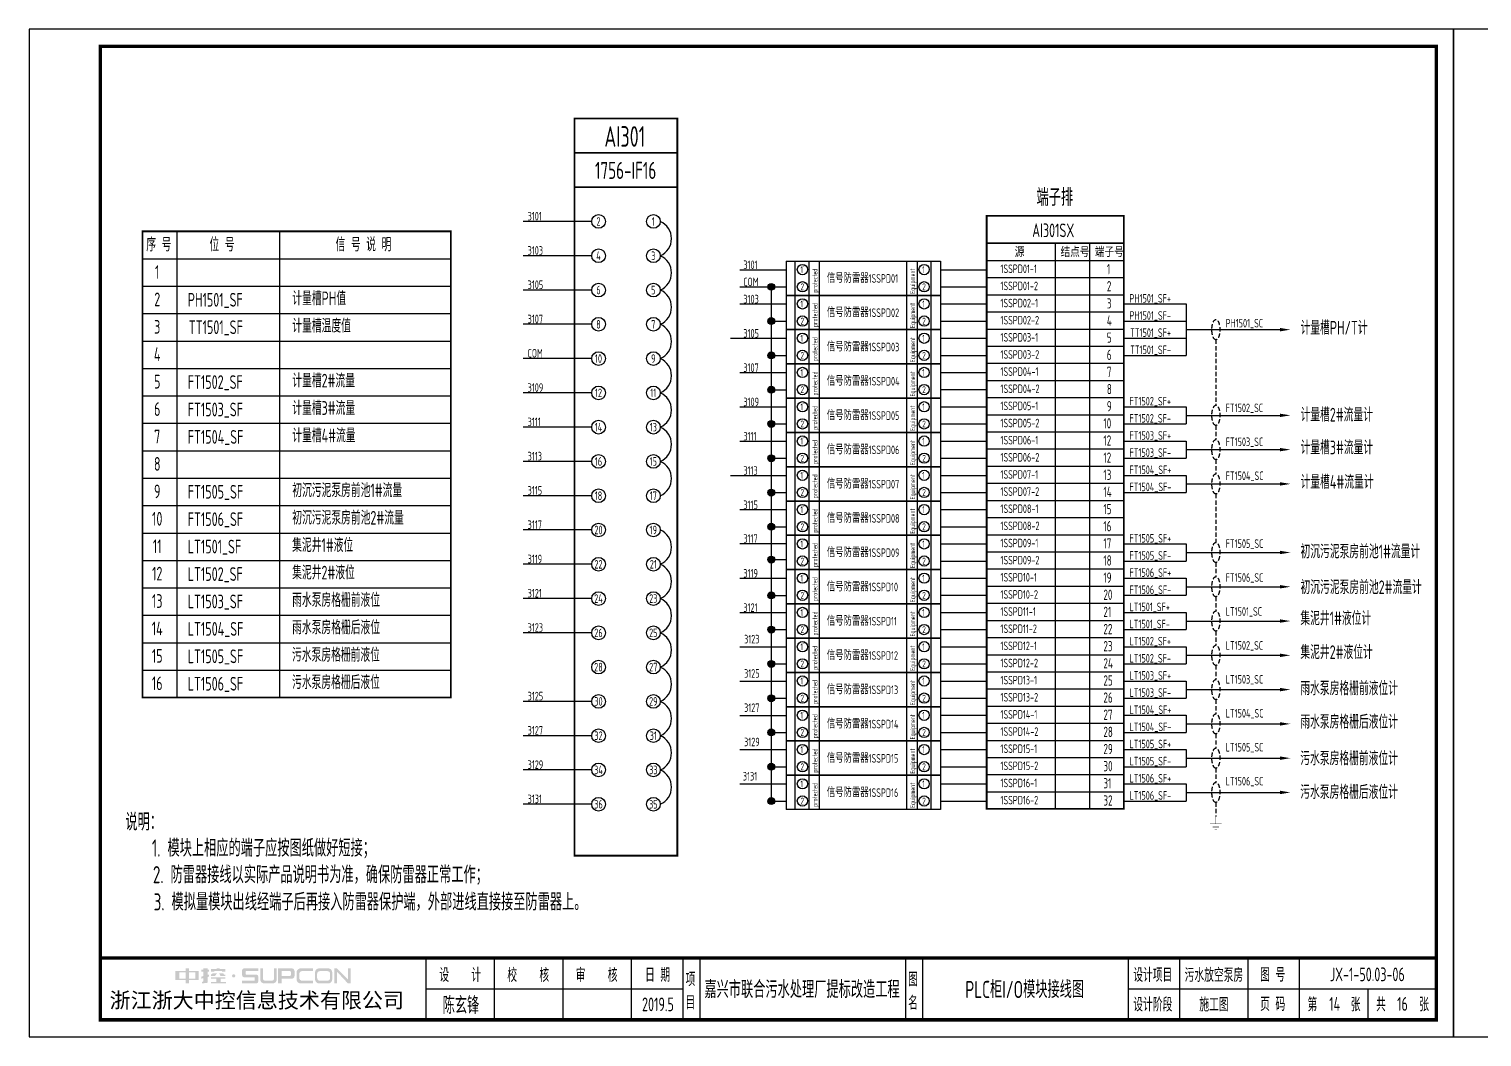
# Model space of a CAD drawing. Header units: millimetres. Extents: x 30557 to 235556, y -116603 to -73383.
# Drawn here: x 126431 to 130672, y -86445 to -83505 of the extents above; entities that cross this region are included whole.
import ezdxf
from ezdxf.enums import TextEntityAlignment as Align

# ---------------------------------------------------------------- set-up
doc = ezdxf.new("R2010")
doc.units = ezdxf.units.MM
doc.linetypes.add('DASHED2', pattern=[0.375, 0.25, -0.125])
doc.layers.add('1', color=3, linetype='Continuous')
doc.layers.add('符号层', color=3, linetype='Continuous')
doc.layers.add('_Drawing', color=7, linetype='Continuous', lineweight=25)
doc.styles.add('supcon', font='sceie.shx', dxfattribs={"width": 0.75, "height": 40, "bigfont": 'sceic.shx'})
doc.styles.add('Title', font='', dxfattribs={"height": 45})
doc.styles.get('Title').set_extended_font_data('SimHei')

# ---------------------------------------------------------------- blocks, each defined once
blk = doc.blocks.new('中控·SUPCON')
at = {"linetype": 'Continuous'}
h = blk.add_hatch(color=2, dxfattribs=at)
h.dxf.hatch_style = 1
h.paths.add_polyline_path([(34, 33), (20, 33), (20, 37), (15, 37), (15, 36), (15, 33), (0, 33), (0, 20), (13, 20), (15, 20), (15, 15), (20, 15), (20, 20), (22, 20), (34, 20)])
h.paths.add_polyline_path([(20, 30), (20, 31), (29, 31), (29, 22), (20, 22)], flags=16)
h.paths.add_polyline_path([(15, 30), (15, 22), (6, 22), (6, 31), (15, 31)], flags=16)
h.paths.add_polyline_path([(47, 32), (49, 32), (49, 35), (47, 35), (47, 37), (41, 37), (41, 35), (38, 35), (38, 32), (41, 32), (41, 25.8), (38, 25), (38, 22), (41, 22.8), (41, 18.3), (39, 17), (39, 15), (47, 16), (47, 24.5), (49, 25), (49, 28), (47, 27.5)])
h.paths.add_polyline_path([(61, 30), (55, 30), (52, 28), (52, 26), (58, 26)])
h.paths.add_polyline_path([(73, 28), (71, 28), (70, 30), (64, 30), (66, 26), (73, 26)])
h.paths.add_polyline_path([(73, 36), (64.6, 36), (64.6, 37), (60.4, 37), (60.4, 36), (52, 36), (52, 32), (56.8, 32), (56.8, 33.1), (68.2, 33.1), (68.2, 32), (73, 32)])
h.paths.add_polyline_path([(66, 22), (73, 22), (73, 24), (52, 24), (52, 22), (60, 22), (60, 17), (52, 17), (52, 15), (74, 15), (74, 17), (66, 17)])
h.paths.add_polyline_path([(82.7, 26.1, 1), (87.6, 26.1, 1)])
h.paths.add_polyline_path([(118, 28), (103.5, 28, -0.414214), (102.5, 29), (102.5, 32, -0.414214), (103.5, 33), (121, 33), (121, 37), (100.5, 37, 0.414214), (97.5, 34), (97.5, 27, 0.414214), (100.5, 24), (115, 24, -0.414214), (116, 23), (116, 20, -0.414214), (115, 19), (97.5, 19), (97.5, 15), (118, 15, 0.414214), (121, 18), (121, 25, 0.414214)])
h.paths.add_polyline_path([(128, 37), (124, 37), (124, 36), (124, 21, 0.414214), (130, 15), (142, 15, 0.414214), (148, 21), (148, 37), (144, 37), (144, 22, -0.414214), (141, 19), (131, 19, -0.414214), (128, 22)])
h.paths.add_polyline_path([(174, 26), (174, 33, 0.414214), (170, 37), (150, 37), (150, 36), (150, 15), (155, 15), (155, 22), (170, 22, 0.414214)])
h.paths.add_polyline_path([(167, 26), (155, 26), (155, 33), (167, 33, -0.414214), (169, 31), (169, 28, -0.414214)], flags=16)
h.paths.add_polyline_path([(201, 19), (185, 19, -0.414214), (181, 23), (181, 29, -0.414214), (185, 33), (201, 33), (201, 37), (183, 37, 0.414214), (177, 31), (177, 21, 0.414214), (183, 15), (201, 15)])
h.paths.add_polyline_path([(229, 21), (229, 31, 0.414214), (223, 37), (210, 37, 0.414214), (204, 31), (204, 21, 0.414214), (210, 15), (223, 15, 0.414214)])
h.paths.add_polyline_path([(207, 23), (207, 29, -0.414214), (211, 33), (222, 33, -0.414214), (226, 29), (226, 23, -0.414214), (222, 19), (211, 19, -0.414214)], flags=16)
h.paths.add_polyline_path([(236, 32.1), (252, 15), (256, 15), (256, 37), (252, 37), (252, 21), (236, 37), (232, 37), (232, 36), (232, 15), (236, 15)])
h = blk.add_hatch(color=2, dxfattribs=at)
h.dxf.hatch_style = 1
h.paths.add_polyline_path([(34, 33), (20, 33), (20, 37), (15, 37), (15, 36), (15, 33), (0, 33), (0, 20), (13, 20), (15, 20), (15, 15), (20, 15), (20, 20), (22, 20), (34, 20)])
h.paths.add_polyline_path([(20, 30), (20, 31), (29, 31), (29, 22), (20, 22)], flags=16)
h.paths.add_polyline_path([(15, 30), (15, 22), (6, 22), (6, 31), (15, 31)], flags=16)
h.paths.add_polyline_path([(47, 32), (49, 32), (49, 35), (47, 35), (47, 37), (41, 37), (41, 35), (38, 35), (38, 32), (41, 32), (41, 25.8), (38, 25), (38, 22), (41, 22.8), (41, 18.3), (39, 17), (39, 15), (47, 16), (47, 24.5), (49, 25), (49, 28), (47, 27.5)])
h.paths.add_polyline_path([(61, 30), (55, 30), (52, 28), (52, 26), (58, 26)])
h.paths.add_polyline_path([(73, 28), (71, 28), (70, 30), (64, 30), (66, 26), (73, 26)])
h.paths.add_polyline_path([(73, 36), (64.6, 36), (64.6, 37), (60.4, 37), (60.4, 36), (52, 36), (52, 32), (56.8, 32), (56.8, 33.1), (68.2, 33.1), (68.2, 32), (73, 32)])
h.paths.add_polyline_path([(66, 22), (73, 22), (73, 24), (52, 24), (52, 22), (60, 22), (60, 17), (52, 17), (52, 15), (74, 15), (74, 17), (66, 17)])
h.paths.add_polyline_path([(82.7, 26.1, 1), (87.6, 26.1, 1)])
h.paths.add_polyline_path([(118, 28), (103.5, 28, -0.414214), (102.5, 29), (102.5, 32, -0.414214), (103.5, 33), (121, 33), (121, 37), (100.5, 37, 0.414214), (97.5, 34), (97.5, 27, 0.414214), (100.5, 24), (115, 24, -0.414214), (116, 23), (116, 20, -0.414214), (115, 19), (97.5, 19), (97.5, 15), (118, 15, 0.414214), (121, 18), (121, 25, 0.414214)])
h.paths.add_polyline_path([(128, 37), (124, 37), (124, 36), (124, 21, 0.414214), (130, 15), (142, 15, 0.414214), (148, 21), (148, 37), (144, 37), (144, 22, -0.414214), (141, 19), (131, 19, -0.414214), (128, 22)])
h.paths.add_polyline_path([(174, 26), (174, 33, 0.414214), (170, 37), (150, 37), (150, 36), (150, 15), (155, 15), (155, 22), (170, 22, 0.414214)])
h.paths.add_polyline_path([(167, 26), (155, 26), (155, 33), (167, 33, -0.414214), (169, 31), (169, 28, -0.414214)], flags=16)
h.paths.add_polyline_path([(201, 19), (185, 19, -0.414214), (181, 23), (181, 29, -0.414214), (185, 33), (201, 33), (201, 37), (183, 37, 0.414214), (177, 31), (177, 21, 0.414214), (183, 15), (201, 15)])
h.paths.add_polyline_path([(229, 21), (229, 31, 0.414214), (223, 37), (210, 37, 0.414214), (204, 31), (204, 21, 0.414214), (210, 15), (223, 15, 0.414214)])
h.paths.add_polyline_path([(207, 23), (207, 29, -0.414214), (211, 33), (222, 33, -0.414214), (226, 29), (226, 23, -0.414214), (222, 19), (211, 19, -0.414214)], flags=16)
h.paths.add_polyline_path([(236, 32.1), (252, 15), (256, 15), (256, 37), (252, 37), (252, 21), (236, 37), (232, 37), (232, 36), (232, 15), (236, 15)])
h = blk.add_hatch(color=2, dxfattribs=at)
h.dxf.hatch_style = 1
h.paths.add_polyline_path([(34, 33), (20, 33), (20, 37), (15, 37), (15, 36), (15, 33), (0, 33), (0, 20), (13, 20), (15, 20), (15, 15), (20, 15), (20, 20), (22, 20), (34, 20)])
h.paths.add_polyline_path([(20, 30), (20, 31), (29, 31), (29, 22), (20, 22)], flags=16)
h.paths.add_polyline_path([(15, 30), (15, 22), (6, 22), (6, 31), (15, 31)], flags=16)
h.paths.add_polyline_path([(47, 32), (49, 32), (49, 35), (47, 35), (47, 37), (41, 37), (41, 35), (38, 35), (38, 32), (41, 32), (41, 25.8), (38, 25), (38, 22), (41, 22.8), (41, 18.3), (39, 17), (39, 15), (47, 16), (47, 24.5), (49, 25), (49, 28), (47, 27.5)])
h.paths.add_polyline_path([(61, 30), (55, 30), (52, 28), (52, 26), (58, 26)])
h.paths.add_polyline_path([(73, 28), (71, 28), (70, 30), (64, 30), (66, 26), (73, 26)])
h.paths.add_polyline_path([(73, 36), (64.6, 36), (64.6, 37), (60.4, 37), (60.4, 36), (52, 36), (52, 32), (56.8, 32), (56.8, 33.1), (68.2, 33.1), (68.2, 32), (73, 32)])
h.paths.add_polyline_path([(66, 22), (73, 22), (73, 24), (52, 24), (52, 22), (60, 22), (60, 17), (52, 17), (52, 15), (74, 15), (74, 17), (66, 17)])
h.paths.add_polyline_path([(82.7, 26.1, 1), (87.6, 26.1, 1)])
h.paths.add_polyline_path([(118, 28), (103.5, 28, -0.414214), (102.5, 29), (102.5, 32, -0.414214), (103.5, 33), (121, 33), (121, 37), (100.5, 37, 0.414214), (97.5, 34), (97.5, 27, 0.414214), (100.5, 24), (115, 24, -0.414214), (116, 23), (116, 20, -0.414214), (115, 19), (97.5, 19), (97.5, 15), (118, 15, 0.414214), (121, 18), (121, 25, 0.414214)])
h.paths.add_polyline_path([(128, 37), (124, 37), (124, 36), (124, 21, 0.414214), (130, 15), (142, 15, 0.414214), (148, 21), (148, 37), (144, 37), (144, 22, -0.414214), (141, 19), (131, 19, -0.414214), (128, 22)])
h.paths.add_polyline_path([(174, 26), (174, 33, 0.414214), (170, 37), (150, 37), (150, 36), (150, 15), (155, 15), (155, 22), (170, 22, 0.414214)])
h.paths.add_polyline_path([(167, 26), (155, 26), (155, 33), (167, 33, -0.414214), (169, 31), (169, 28, -0.414214)], flags=16)
h.paths.add_polyline_path([(201, 19), (185, 19, -0.414214), (181, 23), (181, 29, -0.414214), (185, 33), (201, 33), (201, 37), (183, 37, 0.414214), (177, 31), (177, 21, 0.414214), (183, 15), (201, 15)])
h.paths.add_polyline_path([(229, 21), (229, 31, 0.414214), (223, 37), (210, 37, 0.414214), (204, 31), (204, 21, 0.414214), (210, 15), (223, 15, 0.414214)])
h.paths.add_polyline_path([(207, 23), (207, 29, -0.414214), (211, 33), (222, 33, -0.414214), (226, 29), (226, 23, -0.414214), (222, 19), (211, 19, -0.414214)], flags=16)
h.paths.add_polyline_path([(236, 32.1), (252, 15), (256, 15), (256, 37), (252, 37), (252, 21), (236, 37), (232, 37), (232, 36), (232, 15), (236, 15)])
h = blk.add_hatch(color=2, dxfattribs=at)
h.dxf.hatch_style = 1
h.paths.add_polyline_path([(34, 33), (20, 33), (20, 37), (15, 37), (15, 36), (15, 33), (0, 33), (0, 20), (13, 20), (15, 20), (15, 15), (20, 15), (20, 20), (22, 20), (34, 20)])
h.paths.add_polyline_path([(20, 30), (20, 31), (29, 31), (29, 22), (20, 22)], flags=16)
h.paths.add_polyline_path([(15, 30), (15, 22), (6, 22), (6, 31), (15, 31)], flags=16)
h.paths.add_polyline_path([(47, 32), (49, 32), (49, 35), (47, 35), (47, 37), (41, 37), (41, 35), (38, 35), (38, 32), (41, 32), (41, 25.8), (38, 25), (38, 22), (41, 22.8), (41, 18.3), (39, 17), (39, 15), (47, 16), (47, 24.5), (49, 25), (49, 28), (47, 27.5)])
h.paths.add_polyline_path([(61, 30), (55, 30), (52, 28), (52, 26), (58, 26)])
h.paths.add_polyline_path([(73, 28), (71, 28), (70, 30), (64, 30), (66, 26), (73, 26)])
h.paths.add_polyline_path([(73, 36), (64.6, 36), (64.6, 37), (60.4, 37), (60.4, 36), (52, 36), (52, 32), (56.8, 32), (56.8, 33.1), (68.2, 33.1), (68.2, 32), (73, 32)])
h.paths.add_polyline_path([(66, 22), (73, 22), (73, 24), (52, 24), (52, 22), (60, 22), (60, 17), (52, 17), (52, 15), (74, 15), (74, 17), (66, 17)])
h.paths.add_polyline_path([(82.7, 26.1, 1), (87.6, 26.1, 1)])
h.paths.add_polyline_path([(118, 28), (103.5, 28, -0.414214), (102.5, 29), (102.5, 32, -0.414214), (103.5, 33), (121, 33), (121, 37), (100.5, 37, 0.414214), (97.5, 34), (97.5, 27, 0.414214), (100.5, 24), (115, 24, -0.414214), (116, 23), (116, 20, -0.414214), (115, 19), (97.5, 19), (97.5, 15), (118, 15, 0.414214), (121, 18), (121, 25, 0.414214)])
h.paths.add_polyline_path([(128, 37), (124, 37), (124, 36), (124, 21, 0.414214), (130, 15), (142, 15, 0.414214), (148, 21), (148, 37), (144, 37), (144, 22, -0.414214), (141, 19), (131, 19, -0.414214), (128, 22)])
h.paths.add_polyline_path([(174, 26), (174, 33, 0.414214), (170, 37), (150, 37), (150, 36), (150, 15), (155, 15), (155, 22), (170, 22, 0.414214)])
h.paths.add_polyline_path([(167, 26), (155, 26), (155, 33), (167, 33, -0.414214), (169, 31), (169, 28, -0.414214)], flags=16)
h.paths.add_polyline_path([(201, 19), (185, 19, -0.414214), (181, 23), (181, 29, -0.414214), (185, 33), (201, 33), (201, 37), (183, 37, 0.414214), (177, 31), (177, 21, 0.414214), (183, 15), (201, 15)])
h.paths.add_polyline_path([(229, 21), (229, 31, 0.414214), (223, 37), (210, 37, 0.414214), (204, 31), (204, 21, 0.414214), (210, 15), (223, 15, 0.414214)])
h.paths.add_polyline_path([(207, 23), (207, 29, -0.414214), (211, 33), (222, 33, -0.414214), (226, 29), (226, 23, -0.414214), (222, 19), (211, 19, -0.414214)], flags=16)
h.paths.add_polyline_path([(236, 32.1), (252, 15), (256, 15), (256, 37), (252, 37), (252, 21), (236, 37), (232, 37), (232, 36), (232, 15), (236, 15)])
h = blk.add_hatch(color=2, dxfattribs=at)
h.dxf.hatch_style = 1
h.paths.add_polyline_path([(34, 33), (20, 33), (20, 37), (15, 37), (15, 36), (15, 33), (0, 33), (0, 20), (13, 20), (15, 20), (15, 15), (20, 15), (20, 20), (22, 20), (34, 20)])
h.paths.add_polyline_path([(20, 30), (20, 31), (29, 31), (29, 22), (20, 22)], flags=16)
h.paths.add_polyline_path([(15, 30), (15, 22), (6, 22), (6, 31), (15, 31)], flags=16)
h.paths.add_polyline_path([(47, 32), (49, 32), (49, 35), (47, 35), (47, 37), (41, 37), (41, 35), (38, 35), (38, 32), (41, 32), (41, 25.8), (38, 25), (38, 22), (41, 22.8), (41, 18.3), (39, 17), (39, 15), (47, 16), (47, 24.5), (49, 25), (49, 28), (47, 27.5)])
h.paths.add_polyline_path([(61, 30), (55, 30), (52, 28), (52, 26), (58, 26)])
h.paths.add_polyline_path([(73, 28), (71, 28), (70, 30), (64, 30), (66, 26), (73, 26)])
h.paths.add_polyline_path([(73, 36), (64.6, 36), (64.6, 37), (60.4, 37), (60.4, 36), (52, 36), (52, 32), (56.8, 32), (56.8, 33.1), (68.2, 33.1), (68.2, 32), (73, 32)])
h.paths.add_polyline_path([(66, 22), (73, 22), (73, 24), (52, 24), (52, 22), (60, 22), (60, 17), (52, 17), (52, 15), (74, 15), (74, 17), (66, 17)])
h.paths.add_polyline_path([(82.7, 26.1, 1), (87.6, 26.1, 1)])
h.paths.add_polyline_path([(118, 28), (103.5, 28, -0.414214), (102.5, 29), (102.5, 32, -0.414214), (103.5, 33), (121, 33), (121, 37), (100.5, 37, 0.414214), (97.5, 34), (97.5, 27, 0.414214), (100.5, 24), (115, 24, -0.414214), (116, 23), (116, 20, -0.414214), (115, 19), (97.5, 19), (97.5, 15), (118, 15, 0.414214), (121, 18), (121, 25, 0.414214)])
h.paths.add_polyline_path([(128, 37), (124, 37), (124, 36), (124, 21, 0.414214), (130, 15), (142, 15, 0.414214), (148, 21), (148, 37), (144, 37), (144, 22, -0.414214), (141, 19), (131, 19, -0.414214), (128, 22)])
h.paths.add_polyline_path([(174, 26), (174, 33, 0.414214), (170, 37), (150, 37), (150, 36), (150, 15), (155, 15), (155, 22), (170, 22, 0.414214)])
h.paths.add_polyline_path([(167, 26), (155, 26), (155, 33), (167, 33, -0.414214), (169, 31), (169, 28, -0.414214)], flags=16)
h.paths.add_polyline_path([(201, 19), (185, 19, -0.414214), (181, 23), (181, 29, -0.414214), (185, 33), (201, 33), (201, 37), (183, 37, 0.414214), (177, 31), (177, 21, 0.414214), (183, 15), (201, 15)])
h.paths.add_polyline_path([(229, 21), (229, 31, 0.414214), (223, 37), (210, 37, 0.414214), (204, 31), (204, 21, 0.414214), (210, 15), (223, 15, 0.414214)])
h.paths.add_polyline_path([(207, 23), (207, 29, -0.414214), (211, 33), (222, 33, -0.414214), (226, 29), (226, 23, -0.414214), (222, 19), (211, 19, -0.414214)], flags=16)
h.paths.add_polyline_path([(236, 32.1), (252, 15), (256, 15), (256, 37), (252, 37), (252, 21), (236, 37), (232, 37), (232, 36), (232, 15), (236, 15)])
h = blk.add_hatch(color=2, dxfattribs=at)
h.dxf.hatch_style = 1
h.paths.add_polyline_path([(34, 33), (20, 33), (20, 37), (15, 37), (15, 36), (15, 33), (0, 33), (0, 20), (13, 20), (15, 20), (15, 15), (20, 15), (20, 20), (22, 20), (34, 20)])
h.paths.add_polyline_path([(20, 30), (20, 31), (29, 31), (29, 22), (20, 22)], flags=16)
h.paths.add_polyline_path([(15, 30), (15, 22), (6, 22), (6, 31), (15, 31)], flags=16)
h.paths.add_polyline_path([(47, 32), (49, 32), (49, 35), (47, 35), (47, 37), (41, 37), (41, 35), (38, 35), (38, 32), (41, 32), (41, 25.8), (38, 25), (38, 22), (41, 22.8), (41, 18.3), (39, 17), (39, 15), (47, 16), (47, 24.5), (49, 25), (49, 28), (47, 27.5)])
h.paths.add_polyline_path([(61, 30), (55, 30), (52, 28), (52, 26), (58, 26)])
h.paths.add_polyline_path([(73, 28), (71, 28), (70, 30), (64, 30), (66, 26), (73, 26)])
h.paths.add_polyline_path([(73, 36), (64.6, 36), (64.6, 37), (60.4, 37), (60.4, 36), (52, 36), (52, 32), (56.8, 32), (56.8, 33.1), (68.2, 33.1), (68.2, 32), (73, 32)])
h.paths.add_polyline_path([(66, 22), (73, 22), (73, 24), (52, 24), (52, 22), (60, 22), (60, 17), (52, 17), (52, 15), (74, 15), (74, 17), (66, 17)])
h.paths.add_polyline_path([(82.7, 26.1, 1), (87.6, 26.1, 1)])
h.paths.add_polyline_path([(118, 28), (103.5, 28, -0.414214), (102.5, 29), (102.5, 32, -0.414214), (103.5, 33), (121, 33), (121, 37), (100.5, 37, 0.414214), (97.5, 34), (97.5, 27, 0.414214), (100.5, 24), (115, 24, -0.414214), (116, 23), (116, 20, -0.414214), (115, 19), (97.5, 19), (97.5, 15), (118, 15, 0.414214), (121, 18), (121, 25, 0.414214)])
h.paths.add_polyline_path([(128, 37), (124, 37), (124, 36), (124, 21, 0.414214), (130, 15), (142, 15, 0.414214), (148, 21), (148, 37), (144, 37), (144, 22, -0.414214), (141, 19), (131, 19, -0.414214), (128, 22)])
h.paths.add_polyline_path([(174, 26), (174, 33, 0.414214), (170, 37), (150, 37), (150, 36), (150, 15), (155, 15), (155, 22), (170, 22, 0.414214)])
h.paths.add_polyline_path([(167, 26), (155, 26), (155, 33), (167, 33, -0.414214), (169, 31), (169, 28, -0.414214)], flags=16)
h.paths.add_polyline_path([(201, 19), (185, 19, -0.414214), (181, 23), (181, 29, -0.414214), (185, 33), (201, 33), (201, 37), (183, 37, 0.414214), (177, 31), (177, 21, 0.414214), (183, 15), (201, 15)])
h.paths.add_polyline_path([(229, 21), (229, 31, 0.414214), (223, 37), (210, 37, 0.414214), (204, 31), (204, 21, 0.414214), (210, 15), (223, 15, 0.414214)])
h.paths.add_polyline_path([(207, 23), (207, 29, -0.414214), (211, 33), (222, 33, -0.414214), (226, 29), (226, 23, -0.414214), (222, 19), (211, 19, -0.414214)], flags=16)
h.paths.add_polyline_path([(236, 32.1), (252, 15), (256, 15), (256, 37), (252, 37), (252, 21), (236, 37), (232, 37), (232, 36), (232, 15), (236, 15)])
blk = doc.blocks.new('supcon图框')
at = {"linetype": 'Continuous'}
for p, q in [((6145.7, 4361.7), (1987.7, 4361.7)), ((1987.7, 4361.7), (1987.7, 1421.7)), ((6145.7, 1421.7), (6145.7, 4361.7)), ((1987.7, 1421.7), (6145.7, 1421.7))]:
    blk.add_line(p, q, dxfattribs=at)
for p, q in [((3145.7, 1651.7), (3145.7, 1471.7)), ((3345.7, 1651.7), (3345.7, 1471.7)), ((3545.7, 1651.7), (3545.7, 1471.7)), ((3745.7, 1651.7), (3745.7, 1471.7)), ((3895.7, 1651.7), (3895.7, 1471.7)), ((3945.7, 1651.7), (3945.7, 1471.7)), ((4545.7, 1651.7), (4545.7, 1471.7)), ((4595.7, 1651.7), (4595.7, 1471.7)), ((5195.7, 1651.7), (5195.7, 1471.7)), ((5345.7, 1651.7), (5345.7, 1471.7)), ((5545.7, 1651.7), (5545.7, 1471.7)), ((5695.7, 1651.7), (5695.7, 1471.7)), ((3145.7, 1561.7), (3895.7, 1561.7)), ((5195.7, 1561.7), (6095.7, 1561.7)), ((5895.7, 1561.7), (5895.7, 1471.7))]:
    blk.add_line(p, q)
at = {"linetype": 'Continuous', "const_width": 10}
blk.add_lwpolyline([(2195.7, 4311.7), (6095.7, 4311.7), (6095.7, 1471.7), (2195.7, 1471.7)], close=True, dxfattribs=at)
blk.add_lwpolyline([(2195.7, 1651.7), (6095.7, 1651.7)], dxfattribs=at)
at = {"linetype": 'Continuous', "xscale": 2, "yscale": 2, "zscale": 2}
blk.add_blockref('中控·SUPCON', (2414.6, 1547.7), dxfattribs=at)
at = {"style": 'supcon', "width": 0.75}
for s, p in [('设    计', (3246.2, 1604.2)), ('校    核', (3444.8, 1604.2)), ('审    核', (3644.5, 1604.2)), ('日 期', (3822.5, 1604.2)), ('项', (3918.2, 1590.7)), ('图', (4568.2, 1590.7)), ('设计项目', (5268, 1604.2)), ('图 号', (5618, 1604.2)), ('目', (3918.2, 1522.9)), ('名', (4568.2, 1522.9)), ('设计阶段', (5268, 1518.1)), ('施工图', (5446.5, 1518.1)), ('页 码', (5618, 1518.1)), ('第      张', (5797, 1518.1)), ('共      张', (5997, 1518.1))]:
    blk.add_text(s, height=40, dxfattribs=at).set_placement(p, align=Align.MIDDLE)
at = {"style": 'Title'}
blk.add_text('浙江浙大中控信息技术有限公司', height=45, dxfattribs=at).set_placement((2222.8, 1506.2))
blk = doc.blocks.new('1756-IF16')
at = {"linetype": 'Continuous'}
for p, q in [((13051, 13529.7), (12851, 13529.7)), ((13051, 13429.7), (12851, 13429.7)), ((13051, 13329.7), (12851, 13329.7)), ((13051, 13229.7), (12851, 13229.7)), ((13051, 13129.7), (12851, 13129.7)), ((13051, 13029.7), (12851, 13029.7)), ((13051, 12929.7), (12851, 12929.7)), ((13051, 12829.7), (12851, 12829.7)), ((13051, 12729.7), (12851, 12729.7)), ((13051, 12629.7), (12851, 12629.7)), ((13051, 12529.7), (12851, 12529.7)), ((13051, 12429.7), (12851, 12429.7)), ((13051, 12329.7), (12851, 12329.7)), ((13051, 12129.7), (12851, 12129.7)), ((13051, 12029.7), (12851, 12029.7)), ((13051, 11929.7), (12851, 11929.7)), ((13051, 11829.7), (12851, 11829.7))]:
    blk.add_line(p, q, dxfattribs=at)
at = {"linetype": 'Continuous', "const_width": 5}
blk.add_lwpolyline([(13001, 13829.7), (13301, 13829.7), (13301, 11679.7), (13001, 11679.7)], close=True, dxfattribs=at)
for points in [[(13001, 13729.7), (13301, 13729.7)], [(13001, 13629.7), (13301, 13629.7)]]:
    blk.add_lwpolyline(points, dxfattribs=at)
at = {"lineweight": -3}
for centre in [(13071, 13529.7), (13231, 13529.7), (13071, 13429.7), (13231, 13429.7), (13071, 13329.7), (13231, 13329.7), (13071, 13229.7), (13231, 13229.7), (13071, 13129.7), (13231, 13129.7), (13071, 13029.7), (13231, 13029.7), (13071, 12929.7), (13231, 12929.7), (13071, 12829.7), (13231, 12829.7), (13071, 12729.7), (13231, 12729.7), (13071, 12629.7), (13231, 12629.7), (13071, 12529.7), (13231, 12529.7), (13071, 12429.7), (13231, 12429.7), (13071, 12329.7), (13231, 12329.7), (13071, 12229.7), (13231, 12229.7), (13071, 12129.7), (13231, 12129.7), (13071, 12029.7), (13231, 12029.7), (13071, 11929.7), (13231, 11929.7), (13071, 11829.7), (13231, 11829.7)]:
    blk.add_circle(centre, 20, dxfattribs=at)
at = {"color": 2, "linetype": 'Continuous'}
for centre in [(13229.6, 13479.7), (13229.6, 13379.7), (13229.6, 13279.7), (13229.6, 13179.7), (13229.6, 13079.7), (13229.6, 12979.7), (13229.6, 12879.7), (13229.6, 12779.7), (13229.6, 12579.7), (13229.6, 12479.7), (13229.6, 12379.7), (13229.6, 12279.7), (13229.6, 12179.7), (13229.6, 12079.7), (13229.6, 11979.7), (13229.6, 11879.7)]:
    blk.add_arc(centre, 54.4, 293.2371, 66.7629, dxfattribs=at)
at = {"color": 7, "style": 'supcon', "width": 0.75}
blk.add_text('1756-IF16', height=50, dxfattribs=at).set_placement((13150.1, 13678.7), align=Align.MIDDLE)
at = {"style": 'supcon', "width": 0.75}
for s, p in [('2', (13070.8, 13529.7)), ('1', (13230.8, 13529.7)), ('4', (13070.8, 13429.7)), ('3', (13230.8, 13429.7)), ('6', (13070.8, 13329.7)), ('5', (13230.8, 13329.7)), ('8', (13070.8, 13229.7)), ('7', (13230.8, 13229.7)), ('10', (13070.8, 13129.7)), ('9', (13230.8, 13129.7)), ('12', (13070.8, 13029.7)), ('11', (13230.8, 13029.7)), ('14', (13070.8, 12929.7)), ('13', (13230.8, 12929.7)), ('16', (13070.8, 12829.7)), ('15', (13230.8, 12829.7)), ('18', (13070.8, 12729.7)), ('17', (13230.8, 12729.7)), ('20', (13070.8, 12629.7)), ('19', (13230.8, 12629.7)), ('22', (13070.8, 12529.7)), ('21', (13230.8, 12529.7)), ('24', (13070.8, 12429.7)), ('23', (13230.8, 12429.7)), ('26', (13070.8, 12329.7)), ('25', (13230.8, 12329.7)), ('28', (13070.8, 12229.7)), ('27', (13230.8, 12229.7)), ('30', (13070.8, 12129.7)), ('29', (13230.8, 12129.7)), ('32', (13070.8, 12029.7)), ('31', (13230.8, 12029.7)), ('34', (13070.8, 11929.7)), ('33', (13230.8, 11929.7)), ('36', (13070.8, 11829.7)), ('35', (13230.8, 11829.7))]:
    blk.add_text(s, height=25, dxfattribs=at).set_placement(p, align=Align.MIDDLE)
blk = doc.blocks.new('AI端子接线表')
at = {"lineweight": -3}
for p, q in [((20305.1, 13539.7), (20305.1, 11889.7)), ((20405.1, 13539.7), (20405.1, 11889.7)), ((20105.1, 13489.7), (20505.1, 13489.7)), ((20105.1, 13439.7), (20505.1, 13439.7)), ((20105.1, 13389.7), (20505.1, 13389.7)), ((20105.1, 13339.7), (20505.1, 13339.7)), ((20105.1, 13289.7), (20505.1, 13289.7)), ((20105.1, 13239.7), (20505.1, 13239.7)), ((20105.1, 13189.7), (20505.1, 13189.7)), ((20105.1, 13139.7), (20505.1, 13139.7)), ((20105.1, 13089.7), (20505.1, 13089.7)), ((20105.1, 13039.7), (20505.1, 13039.7)), ((20105.1, 12989.7), (20505.1, 12989.7)), ((20105.1, 12939.7), (20505.1, 12939.7)), ((20105.1, 12889.7), (20505.1, 12889.7)), ((20105.1, 12839.7), (20505.1, 12839.7)), ((20105.1, 12789.7), (20505.1, 12789.7)), ((20105.1, 12739.7), (20505.1, 12739.7)), ((20105.1, 12689.7), (20505.1, 12689.7)), ((20105.1, 12639.7), (20505.1, 12639.7)), ((20105.1, 12589.7), (20505.1, 12589.7)), ((20105.1, 12539.7), (20505.1, 12539.7)), ((20105.1, 12489.7), (20505.1, 12489.7)), ((20105.1, 12439.7), (20505.1, 12439.7)), ((20105.1, 12389.7), (20505.1, 12389.7)), ((20105.1, 12339.7), (20505.1, 12339.7)), ((20105.1, 12289.7), (20505.1, 12289.7)), ((20105.1, 12239.7), (20505.1, 12239.7)), ((20105.1, 12189.7), (20505.1, 12189.7)), ((20105.1, 12139.7), (20505.1, 12139.7)), ((20105.1, 12089.7), (20505.1, 12089.7)), ((20105.1, 12039.7), (20505.1, 12039.7)), ((20105.1, 11989.7), (20505.1, 11989.7)), ((20105.1, 11939.7), (20505.1, 11939.7))]:
    blk.add_line(p, q, dxfattribs=at)
at = {"lineweight": -3, "const_width": 5}
blk.add_lwpolyline([(20105.1, 13619.7), (20105.1, 11889.7), (20505.1, 11889.7), (20505.1, 13619.7)], close=True, dxfattribs=at)
blk.add_lwpolyline([(20105.1, 13539.7), (20505.1, 13539.7)], dxfattribs=at)
at = {"color": 7, "style": 'supcon', "width": 0.75}
for s, p in [('源', (20186.9, 13499.5)), ('结点号', (20320.7, 13499.5)), ('端子号', (20420.8, 13499.5)), ('1', (20455.9, 13449.5)), ('2', (20455.9, 13399.5)), ('3', (20455.9, 13349.5)), ('4', (20455.9, 13299.5)), ('5', (20455.9, 13249.5)), ('6', (20455.9, 13199.5)), ('7', (20455.9, 13149.5)), ('8', (20455.9, 13099.5)), ('9', (20455.9, 13049.5)), ('10', (20445.9, 12999.5)), ('12', (20445.9, 12949.5)), ('12', (20445.9, 12899.5)), ('13', (20445.9, 12849.5)), ('14', (20445.9, 12799.5)), ('15', (20445.9, 12749.5)), ('16', (20445.9, 12699.5)), ('17', (20445.9, 12649.5)), ('18', (20445.9, 12599.5)), ('19', (20445.9, 12549.5)), ('20', (20445.9, 12499.5)), ('21', (20445.9, 12449.5)), ('22', (20445.9, 12399.5)), ('23', (20445.9, 12349.5)), ('24', (20445.9, 12299.5)), ('25', (20445.9, 12249.5)), ('26', (20445.9, 12199.5)), ('27', (20445.9, 12149.5)), ('28', (20445.9, 12099.5)), ('29', (20445.9, 12049.5)), ('30', (20445.9, 11999.5)), ('31', (20445.9, 11949.5)), ('32', (20445.9, 11899.5))]:
    blk.add_text(s, height=30, dxfattribs=at).set_placement(p)
blk = doc.blocks.new('信号防雷接线')
at = {"linetype": 'Continuous'}
for p, q in [((19158.5, -5001.2), (19608.5, -5001.2)), ((19158.5, -5001.2), (19158.5, -5101.2)), ((19184.9, -5101.2), (19184.9, -5001.2)), ((19225.7, -5101.2), (19225.7, -5001.2)), ((19256.2, -5101.2), (19256.2, -5001.2)), ((19510.9, -5101.2), (19510.9, -5001.2)), ((19541.4, -5101.2), (19541.4, -5001.2)), ((19582.2, -5101.2), (19582.2, -5001.2)), ((19608.5, -5001.2), (19608.5, -5101.2)), ((19608.5, -5101.2), (19158.5, -5101.2))]:
    blk.add_line(p, q, dxfattribs=at)
for centre in [(19205.9, -5026.2), (19561.2, -5026.2), (19205.9, -5076.2), (19561.2, -5076.2)]:
    blk.add_circle(centre, 15, dxfattribs=at)
at = {"layer": '1', "color": 7, "style": 'supcon', "width": 0.75}
for s, p in [("1'", (19200.1, -5036.4)), ('1', (19555.4, -5036.4)), ("2'", (19200.1, -5086.4)), ('2', (19555.4, -5086.4))]:
    blk.add_text(s, height=20, dxfattribs=at).set_placement(p)
for s, p in [('protected', (19249.8, -5093.5)), ('Equipment', (19535, -5096.4))]:
    blk.add_text(s, height=15, rotation=90, dxfattribs=at).set_placement(p)

msp = doc.modelspace()

# ---------------------------------------------------------------- hatches: boundary and pattern name
at = {"linetype": 'Continuous'}
for points in [[(128607.1, -84257.1, 1), (128587.1, -84257.1, 1)], [(128607.1, -84357.1, 1), (128587.1, -84357.1, 1)], [(128607.1, -84457.1, 1), (128587.1, -84457.1, 1)], [(128607.1, -84557.1, 1), (128587.1, -84557.1, 1)], [(128607.1, -84657.1, 1), (128587.1, -84657.1, 1)], [(128607.1, -84757.1, 1), (128587.1, -84757.1, 1)], [(128607.1, -84857.1, 1), (128587.1, -84857.1, 1)], [(128607.1, -84957.1, 1), (128587.1, -84957.1, 1)], [(128607.1, -85052.9, 1), (128587.1, -85052.9, 1)], [(128607.1, -85157.1, 1), (128587.1, -85157.1, 1)], [(128607.1, -85257.1, 1), (128587.1, -85257.1, 1)], [(128607.1, -85357.1, 1), (128587.1, -85357.1, 1)], [(128607.1, -85457.1, 1), (128587.1, -85457.1, 1)], [(128607.1, -85557.1, 1), (128587.1, -85557.1, 1)], [(128607.1, -85657.1, 1), (128587.1, -85657.1, 1)], [(128607.1, -85757.1, 1), (128587.1, -85757.1, 1)]]:
    msp.add_hatch(color=256, dxfattribs=at).paths.add_polyline_path(points)

# ---------------------------------------------------------------- linework, layer by layer
at = {"lineweight": -3}
for p, q in [((126861.9, -84095.2), (126861.9, -84895.2)), ((127161.9, -84095.2), (127161.9, -84895.2)), ((126761.9, -84175.2), (127661.9, -84175.2)), ((126761.9, -84255.2), (127661.9, -84255.2)), ((126761.9, -84335.2), (127661.9, -84335.2)), ((126761.9, -84415.2), (127661.9, -84415.2)), ((126761.9, -84495.2), (127661.9, -84495.2)), ((126761.9, -84575.2), (127661.9, -84575.2)), ((126761.9, -84655.2), (127661.9, -84655.2)), ((126761.9, -84735.2), (127661.9, -84735.2)), ((126761.9, -84815.2), (127661.9, -84815.2)), ((126761.9, -84895.2), (127661.9, -84895.2)), ((126861.9, -84895.2), (126861.9, -85455.2)), ((127161.9, -84895.2), (127161.9, -85455.2)), ((126761.9, -84975.2), (127661.9, -84975.2)), ((126761.9, -85055.2), (127661.9, -85055.2)), ((126761.9, -85135.2), (127661.9, -85135.2)), ((126761.9, -85215.2), (127661.9, -85215.2)), ((126761.9, -85295.2), (127661.9, -85295.2)), ((126761.9, -85375.2), (127661.9, -85375.2)), ((126761.9, -85455.2), (127661.9, -85455.2))]:
    msp.add_line(p, q, dxfattribs=at)
at = {"linetype": 'Continuous'}
for p, q in [((128597.1, -84257.1), (128597.1, -84567.5)), ((128597.1, -84557.1), (128597.1, -85757.1))]:
    msp.add_line(p, q, dxfattribs=at)
for p, q in [((129626, -84307), (129808.5, -84307)), ((129808.5, -84307), (129808.5, -84457)), ((129626, -84357), (129808.5, -84357)), ((129808.5, -84382), (130082, -84382)), ((129626, -84407), (129808.5, -84407)), ((129808.5, -84407), (129808.5, -84457)), ((129626, -84457), (129808.5, -84457)), ((129626, -84607), (129808.5, -84607)), ((129808.5, -84607), (129808.5, -84657)), ((129808.5, -84632), (130082, -84632)), ((129626, -84657), (129808.5, -84657)), ((129626, -84707), (129808.5, -84707)), ((129808.5, -84707), (129808.5, -84757)), ((129808.5, -84732), (130082, -84732)), ((129626, -84757), (129808.5, -84757)), ((129626, -84807), (129808.5, -84807)), ((129808.5, -84807), (129808.5, -84857)), ((129626, -84857), (129808.5, -84857)), ((129808.5, -84832), (130082, -84832)), ((129626, -85007), (129808.5, -85007)), ((129808.5, -85007), (129808.5, -85057)), ((129808.5, -85032), (130082, -85032)), ((129626, -85057), (129808.5, -85057)), ((129626, -85107), (129808.5, -85107)), ((129808.5, -85107), (129808.5, -85157)), ((129626, -85157), (129808.5, -85157)), ((129808.5, -85132), (130082, -85132)), ((129626, -85207), (129808.5, -85207)), ((129808.5, -85207), (129808.5, -85257)), ((129808.5, -85232), (130082, -85232)), ((129626, -85257), (129808.5, -85257)), ((129626, -85307), (129808.5, -85307)), ((129808.5, -85307), (129808.5, -85357)), ((129808.5, -85332), (130082, -85332)), ((129626, -85357), (129808.5, -85357)), ((129626, -85407), (129808.5, -85407)), ((129808.5, -85407), (129808.5, -85457)), ((129626, -85457), (129808.5, -85457)), ((129808.5, -85432), (130082, -85432)), ((129626, -85507), (129808.5, -85507)), ((129808.5, -85507), (129808.5, -85557)), ((129808.5, -85532), (130082, -85532)), ((129626, -85557), (129808.5, -85557)), ((129626, -85607), (129808.5, -85607)), ((129808.5, -85607), (129808.5, -85657)), ((129626, -85657), (129808.5, -85657)), ((129808.5, -85632), (130082, -85632)), ((129626, -85707), (129808.5, -85707)), ((129808.5, -85707), (129808.5, -85757)), ((129808.5, -85732), (130082, -85732)), ((129626, -85757), (129808.5, -85757))]:
    msp.add_line(p, q)
at = {"color": 0, "linetype": 'DASHED2', "ltscale": 50}
for p, q in [((129895, -84411.3), (129895, -84601.9)), ((129895, -84661.3), (129895, -84702.6)), ((129895, -84761.3), (129895, -84802.6)), ((129895, -84861.3), (129895, -85002.6)), ((129895, -85061.3), (129895, -85102.6)), ((129895, -85161.3), (129895, -85202.6)), ((129895, -85261.3), (129895, -85302.6)), ((129895, -85361.3), (129895, -85402.6)), ((129895, -85461.3), (129895, -85502.6)), ((129895, -85561.3), (129895, -85602.6)), ((129895, -85661.3), (129895, -85702.6)), ((129895, -85761.3), (129895, -85802.6))]:
    msp.add_line(p, q, dxfattribs=at)
at = {"lineweight": -3, "const_width": 5}
msp.add_lwpolyline([(126761.9, -84095.2), (126761.9, -85455.2), (127661.9, -85455.2), (127661.9, -84095.2)], close=True, dxfattribs=at)
for points in [[(130112.8, -84382, 0, 10, 0), (130082, -84382, 10, 10, 0)], [(130112.8, -84632, 0, 10, 0), (130082, -84632, 10, 10, 0)], [(130112.8, -84732, 0, 10, 0), (130082, -84732, 10, 10, 0)], [(130112.8, -84832, 0, 10, 0), (130082, -84832, 10, 10, 0)], [(130112.8, -85032, 0, 10, 0), (130082, -85032, 10, 10, 0)], [(130112.8, -85132, 0, 10, 0), (130082, -85132, 10, 10, 0)], [(130112.8, -85232, 0, 10, 0), (130082, -85232, 10, 10, 0)], [(130112.8, -85332, 0, 10, 0), (130082, -85332, 10, 10, 0)], [(130112.8, -85432, 0, 10, 0), (130082, -85432, 10, 10, 0)], [(130112.8, -85532, 0, 10, 0), (130082, -85532, 10, 10, 0)], [(130112.8, -85632, 0, 10, 0), (130082, -85632, 10, 10, 0)], [(130112.8, -85732, 0, 10, 0), (130082, -85732, 10, 10, 0)]]:
    msp.add_lwpolyline(points, format="xyseb")
at = {"linetype": 'Continuous'}
for centre in [(128597.1, -84257.1), (128597.1, -84357.1), (128597.1, -84457.1), (128597.1, -84557.1), (128597.1, -84657.1), (128597.1, -84757.1), (128597.1, -84857.1), (128597.1, -84957.1), (128597.1, -85052.9), (128597.1, -85157.1), (128597.1, -85257.1), (128597.1, -85357.1), (128597.1, -85457.1), (128597.1, -85557.1), (128597.1, -85657.1), (128597.1, -85757.1)]:
    msp.add_circle(centre, 10, dxfattribs=at)
at = {"color": 0, "linetype": 'DASHED2', "ltscale": 50}
for centre in [(129895, -84382), (129895, -84632), (129895, -84732), (129895, -84832), (129895, -85032), (129895, -85132), (129895, -85232), (129895, -85332), (129895, -85432), (129895, -85532), (129895, -85632), (129895, -85732)]:
    msp.add_ellipse(centre, major_axis=(0, -29.4), ratio=0.394838, dxfattribs=at)
at = {"layer": '1', "color": 0, "const_width": 1.62}
for points in [[(129878, -85823.7), (129912.1, -85823.7)], [(129886.1, -85833.1), (129904.5, -85833.1)], [(129891.7, -85840.2), (129898.8, -85840.2)], [(129895, -85802.6), (129895, -85823.7)]]:
    msp.add_lwpolyline(points, dxfattribs=at)
at = {"layer": '_Drawing', "linetype": 'Continuous'}
for p, q in [((128505.6, -84207.1), (128640.8, -84207.1)), ((129090.8, -84207), (129226, -84207)), ((128505.6, -84257.1), (128640.8, -84257.1)), ((129090.8, -84257), (129226, -84257)), ((128505.6, -84307.1), (128640.8, -84307.1)), ((129090.8, -84307), (129226, -84307)), ((128597.1, -84357.1), (128640.8, -84357.1)), ((129090.8, -84357), (129226, -84357)), ((128478, -84407.1), (128640.8, -84407.1)), ((129090.8, -84407), (129226, -84407)), ((128597.1, -84457.1), (128640.8, -84457.1)), ((129090.8, -84457), (129226, -84457)), ((128505.6, -84507.1), (128640.8, -84507.1)), ((129090.8, -84507), (129226, -84507)), ((128597.1, -84557.1), (128640.8, -84557.1)), ((129090.8, -84557), (129226, -84557)), ((128505.6, -84607.1), (128640.8, -84607.1)), ((129090.8, -84607), (129226, -84607)), ((128597.1, -84657.1), (128640.8, -84657.1)), ((129090.8, -84657), (129226, -84657)), ((128505.6, -84707.1), (128640.8, -84707.1)), ((129090.8, -84707), (129226, -84707)), ((128597.1, -84757.1), (128640.8, -84757.1)), ((129090.8, -84757), (129226, -84757)), ((128478, -84807.1), (128640.8, -84807.1)), ((129090.8, -84807), (129226, -84807)), ((128597.1, -84857.1), (128640.8, -84857.1)), ((129090.8, -84857), (129226, -84857)), ((128505.6, -84907.1), (128640.8, -84907.1)), ((129090.8, -84907), (129226, -84907)), ((128597.1, -84957.1), (128640.8, -84957.1)), ((129090.8, -84957), (129226, -84957)), ((128505.6, -85005.5), (128640.8, -85005.5)), ((128505.6, -85005.5), (128640.8, -85005.5)), ((129090.8, -85007), (129226, -85007)), ((128597.1, -85052.9), (128640.8, -85052.9)), ((129090.8, -85057), (129226, -85057)), ((128505.6, -85107.1), (128640.8, -85107.1)), ((129090.8, -85107), (129226, -85107)), ((128597.1, -85157.1), (128640.8, -85157.1)), ((129090.8, -85157), (129226, -85157)), ((128505.6, -85207.1), (128640.8, -85207.1)), ((129090.8, -85207), (129226, -85207)), ((128597.1, -85257.1), (128640.8, -85257.1)), ((129090.8, -85257), (129226, -85257)), ((128505.6, -85307.1), (128640.8, -85307.1)), ((129090.8, -85307), (129226, -85307)), ((128597.1, -85357.1), (128640.8, -85357.1)), ((129090.8, -85357), (129226, -85357)), ((128505.6, -85407.1), (128640.8, -85407.1)), ((129090.8, -85407), (129226, -85407)), ((128597.1, -85457.1), (128640.8, -85457.1)), ((129090.8, -85457), (129226, -85457)), ((128505.6, -85507.1), (128640.8, -85507.1)), ((129090.8, -85507), (129226, -85507)), ((128597.1, -85557.1), (128640.8, -85557.1)), ((129090.8, -85557), (129226, -85557)), ((128505.6, -85607.1), (128640.8, -85607.1)), ((129090.8, -85607), (129226, -85607)), ((128597.1, -85657.1), (128640.8, -85657.1)), ((129090.8, -85657), (129226, -85657)), ((128505.6, -85707.1), (128640.8, -85707.1)), ((129090.8, -85707), (129226, -85707)), ((128597.1, -85757.1), (128640.8, -85757.1)), ((129090.8, -85757), (129226, -85757))]:
    msp.add_line(p, q, dxfattribs=at)

# ---------------------------------------------------------------- block references
for p in [(124442.9, -87866.9), (128600.9, -87866.9)]:
    msp.add_blockref('supcon图框', p)
at = {"color": 1}
for name, p in [('1756-IF16', (115022, -97596.1)), ('AI端子接线表', (109120.9, -97669.8))]:
    msp.add_blockref(name, p, dxfattribs=at)
at = {"layer": '_Drawing', "linetype": 'Continuous'}
for p in [(109482.2, -79180.7), (109482.2, -79280.7), (109482.2, -79380.7), (109482.2, -79480.7), (109482.2, -79580.7), (109482.2, -79680.7), (109482.2, -79780.7), (109482.2, -79880.7), (109482.2, -79980.7), (109482.2, -80080.7), (109482.2, -80180.7), (109482.2, -80280.7), (109482.2, -80380.7), (109482.2, -80480.7), (109482.2, -80580.7), (109482.2, -80680.7)]:
    msp.add_blockref('信号防雷接线', p, dxfattribs=at)

# ---------------------------------------------------------------- texts
at = {"color": 3, "style": 'supcon', "width": 0.75}
for s, height, p in [('AI301', 60, (128169.7, -83818.4)), ('说明：', 50, (126765.3, -85815.6)), ('1. 模块上相应的端子应按图纸做好短接；', 50, (127114.6, -85893.8)), ('2. 防雷器接线以实际产品说明书为准，确保防雷器正常工作；', 50, (127281, -85971.5)), ('3. 模拟量模块出线经端子后再接入防雷器保护端，外部进线直接接至防雷器上。', 50, (127426, -86049.4)), ('污水放空泵房', 40, (129889.3, -86262.7)), ('陈玄锋', 50, (127691.4, -86350.2)), ('2019.5', 40, (128266.4, -86350.2)), ('14', 40, (130241.9, -86348.8)), ('16', 40, (130439.8, -86348.8))]:
    msp.add_text(s, height=height, dxfattribs=at).set_placement(p, align=Align.MIDDLE)
at = {"style": 'supcon', "width": 0.75}
for s, p in [('序 号', (126809.4, -84153.7)), ('位 号', (126993.8, -84153.7)), ('信 号 说 明', (127406.7, -84153.7)), ('1', (126804.7, -84233.7)), ('2', (126804.7, -84313.7)), ('3', (126804.7, -84393.7)), ('4', (126804.7, -84473.7)), ('5', (126804.7, -84553.7)), ('6', (126804.7, -84633.7)), ('7', (126804.7, -84713.7)), ('8', (126804.7, -84793.7)), ('9', (126804.7, -84873.7)), ('10', (126804.7, -84953.7)), ('11', (126804.7, -85033.7)), ('12', (126804.7, -85113.7)), ('13', (126804.7, -85193.7)), ('14', (126804.7, -85273.7)), ('15', (126804.7, -85353.7)), ('16', (126804.7, -85433.7))]:
    msp.add_text(s, height=40, dxfattribs=at).set_placement(p, align=Align.CENTER)
at = {"color": 3, "linetype": 'Continuous', "style": 'supcon', "width": 0.75}
for s, p in [('计量槽PH值', (127199, -84310.7)), ('计量槽温度值', (127199, -84390.7)), ('初沉污泥泵房前池1#流量', (127199, -84870.7)), ('初沉污泥泵房前池2#流量', (127199, -84950.7)), ('集泥井1#液位', (127198.6, -85030.7)), ('集泥井2#液位', (127198.6, -85110.7)), ('雨水泵房格栅前液位', (127198.6, -85190.7)), ('雨水泵房格栅后液位', (127198.6, -85270.7)), ('污水泵房格栅前液位', (127198.3, -85350.7)), ('污水泵房格栅后液位', (127198.3, -85430.7))]:
    msp.add_text(s, height=40, dxfattribs=at).set_placement(p)
at = {"linetype": 'Continuous', "style": 'supcon', "width": 0.75}
for s, height, p in [('PH1501_SF', 40, (126893.7, -84314.9)), ('PH1501_SF+', 25, (129642.9, -84303.2)), ('TT1501_SF', 40, (126896.9, -84394.9)), ('PH1501_SF-', 25, (129642.9, -84353.2)), ('PH1501_SC', 25, (129923.6, -84375.6)), ('计量槽PH/T计', 40, (130142.2, -84396.4)), ('TT1501_SF+', 25, (129644.9, -84403.2)), ('TT1501_SF-', 25, (129644.9, -84453.2)), ('FT1502_SF', 40, (126893.7, -84554.9)), ('计量槽2#流量', 40, (127199, -84550.7)), ('FT1503_SF', 40, (126893.7, -84634.9)), ('计量槽3#流量', 40, (127199, -84630.7)), ('FT1502_SF+', 25, (129642.9, -84603.2)), ('FT1502_SC', 25, (129923.6, -84622.6)), ('计量槽2#流量计', 40, (130142.2, -84650)), ('FT1502_SF-', 25, (129642.9, -84653.2)), ('FT1504_SF', 40, (126893.7, -84714.9)), ('计量槽4#流量', 40, (127199, -84710.7)), ('FT1503_SF+', 25, (129642.9, -84703.2)), ('FT1503_SF-', 25, (129642.9, -84753.2)), ('FT1503_SC', 25, (129923.6, -84721.6)), ('计量槽3#流量计', 40, (130142.2, -84745.6)), ('FT1504_SF+', 25, (129642.9, -84803.2)), ('FT1504_SC', 25, (129923.6, -84820.6)), ('计量槽4#流量计', 40, (130142.2, -84846.3)), ('FT1505_SF', 40, (126893.7, -84874.9)), ('FT1504_SF-', 25, (129642.9, -84853.2)), ('FT1506_SF', 40, (126893.7, -84954.9)), ('FT1505_SF+', 25, (129642.9, -85003.2)), ('LT1501_SF', 40, (126893.7, -85034.9)), ('FT1505_SF-', 25, (129642.9, -85053.2)), ('FT1505_SC', 25, (129923.6, -85018.6)), ('初沉污泥泵房前池1#流量计', 40, (130142.2, -85049.2)), ('LT1502_SF', 40, (126893.7, -85114.9)), ('FT1506_SF+', 25, (129642.9, -85103.2)), ('FT1506_SC', 25, (129923.6, -85117.6)), ('初沉污泥泵房前池2#流量计', 40, (130142.2, -85153.4)), ('LT1503_SF', 40, (126893.7, -85194.9)), ('FT1506_SF-', 25, (129642.9, -85153.2)), ('LT1501_SF+', 25, (129642.9, -85203.2)), ('LT1501_SC', 25, (129923.6, -85216.6)), ('集泥井1#液位计', 40, (130141.7, -85244.1)), ('LT1504_SF', 40, (126893.7, -85274.9)), ('LT1501_SF-', 25, (129642.9, -85253.2)), ('LT1502_SF+', 25, (129642.9, -85303.2)), ('LT1505_SF', 40, (126893.7, -85354.9)), ('LT1502_SF-', 25, (129642.9, -85353.2)), ('LT1502_SC', 25, (129923.6, -85315.6)), ('集泥井2#液位计', 40, (130141.7, -85342.9)), ('LT1506_SF', 40, (126893.7, -85434.9)), ('LT1503_SF+', 25, (129642.9, -85403.2)), ('LT1503_SC', 25, (129923.6, -85414.6)), ('雨水泵房格栅前液位计', 40, (130141.7, -85448.4)), ('LT1503_SF-', 25, (129642.9, -85453.2)), ('LT1504_SF+', 25, (129642.9, -85503.2)), ('LT1504_SC', 25, (129923.6, -85513.6)), ('雨水泵房格栅后液位计', 40, (130141.7, -85545.9)), ('LT1504_SF-', 25, (129642.9, -85553.2)), ('LT1505_SF+', 25, (129642.9, -85603.2)), ('LT1505_SF-', 25, (129642.9, -85653.2)), ('LT1505_SC', 25, (129923.6, -85612.6)), ('污水泵房格栅前液位计', 40, (130141.5, -85652.7)), ('LT1506_SF+', 25, (129642.9, -85703.2)), ('LT1506_SC', 25, (129923.6, -85711.6)), ('污水泵房格栅后液位计', 40, (130141.5, -85750.9)), ('LT1506_SF-', 25, (129642.9, -85753.2))]:
    msp.add_text(s, height=height, dxfattribs=at).set_placement(p)
at = {"layer": '1', "color": 3, "style": 'supcon', "width": 0.75}
for s, p in [('3101', (127885.9, -84063.4)), ('3103', (127885.9, -84163.4)), ('3105', (127885.9, -84263.4)), ('3107', (127885.9, -84363.4)), ('COM', (127885.9, -84463.4)), ('3109', (127885.9, -84563.4)), ('3111', (127885.9, -84663.4)), ('3113', (127885.9, -84763.4)), ('3115', (127885.9, -84863.4)), ('3117', (127885.9, -84963.4)), ('3119', (127885.9, -85063.4)), ('3121', (127885.9, -85163.4)), ('3123', (127885.9, -85263.4)), ('3123', (128517.8, -85297.3)), ('3125', (128517.8, -85397.3)), ('3125', (127885.9, -85463.4)), ('3127', (128517.8, -85497.3)), ('3127', (127885.9, -85563.4)), ('3129', (128517.8, -85597.3)), ('3129', (127885.9, -85663.4)), ('3131', (127885.9, -85763.4))]:
    msp.add_text(s, height=25, dxfattribs=at).set_placement(p)
at = {"layer": '_Drawing', "color": 3, "style": 'supcon', "width": 0.75}
msp.add_text('AI301SX', height=40, dxfattribs=at).set_placement((129420.3, -84112.3), align=Align.CENTER)
for s, p in [('3101', (128515.7, -84205.3)), ('信号防雷器1SSPD01', (128759.4, -84245.1)), ('1SSPD01-1', (129266.2, -84216.9)), ('COM', (128515.7, -84255.3)), ('1SSPD01-2', (129266.2, -84266.9)), ('3103', (128515.7, -84305.3)), ('1SSPD02-1', (129266.2, -84316.9)), ('信号防雷器1SSPD02', (128759.4, -84345.1)), ('1SSPD02-2', (129266.2, -84366.9)), ('3105', (128515.7, -84405.3)), ('1SSPD03-1', (129266.2, -84416.9)), ('信号防雷器1SSPD03', (128759.4, -84445.1)), ('3107', (128515.7, -84505.3)), ('1SSPD03-2', (129266.2, -84466.9)), ('信号防雷器1SSPD04', (128759.4, -84545.1)), ('1SSPD04-1', (129266.2, -84516.9)), ('1SSPD04-2', (129266.2, -84566.9)), ('3109', (128515.7, -84605.3)), ('1SSPD05-1', (129266.2, -84616.9)), ('信号防雷器1SSPD05', (128759.4, -84645.1)), ('1SSPD05-2', (129266.2, -84666.9)), ('3111', (128515.7, -84705.3)), ('1SSPD06-1', (129266.2, -84716.9)), ('信号防雷器1SSPD06', (128759.4, -84745.1)), ('3113', (128515.7, -84805.3)), ('1SSPD06-2', (129266.2, -84766.9)), ('信号防雷器1SSPD07', (128759.4, -84845.1)), ('1SSPD07-1', (129266.2, -84816.9)), ('1SSPD07-2', (129266.2, -84866.9)), ('3115', (128515.7, -84905.3)), ('1SSPD08-1', (129266.2, -84916.9)), ('信号防雷器1SSPD08', (128759.4, -84945.1)), ('1SSPD08-2', (129266.2, -84966.9)), ('3117', (128515.7, -85003.7)), ('1SSPD09-1', (129266.2, -85016.9)), ('信号防雷器1SSPD09', (128759.4, -85045.1)), ('1SSPD09-2', (129266.2, -85066.9)), ('3119', (128515.7, -85105.3)), ('信号防雷器1SSPD10', (128759.4, -85145.1)), ('1SSPD10-1', (129266.2, -85116.9)), ('1SSPD10-2', (129266.2, -85166.9)), ('3121', (128515.7, -85205.3)), ('1SSPD11-1', (129266.2, -85216.9)), ('信号防雷器1SSPD11', (128759.4, -85245.1)), ('1SSPD11-2', (129266.2, -85266.9)), ('信号防雷器1SSPD12', (128759.4, -85345.1)), ('1SSPD12-1', (129266.2, -85316.9)), ('1SSPD12-2', (129266.2, -85366.9)), ('1SSPD13-1', (129266.2, -85416.9)), ('信号防雷器1SSPD13', (128759.4, -85445.1)), ('1SSPD13-2', (129266.2, -85466.9)), ('1SSPD14-1', (129266.2, -85516.9)), ('信号防雷器1SSPD14', (128759.4, -85545.1)), ('1SSPD14-2', (129266.2, -85566.9)), ('信号防雷器1SSPD15', (128759.4, -85645.1)), ('1SSPD15-1', (129266.2, -85616.9)), ('1SSPD15-2', (129266.2, -85666.9)), ('3131', (128514.2, -85697.3)), ('1SSPD16-1', (129266.2, -85716.9)), ('信号防雷器1SSPD16', (128759.4, -85745.1)), ('1SSPD16-2', (129266.2, -85766.9))]:
    msp.add_text(s, height=25, dxfattribs=at).set_placement(p)
for s, height, p in [('JX-1-50.03-06', 40, (130337.1, -86262.7)), ('嘉兴市联合污水处理厂提标改造工程', 50, (128686.9, -86304.1)), ('PLC柜I/O模块接线图', 50, (129336.9, -86304.1))]:
    msp.add_text(s, height=height, dxfattribs=at).set_placement(p, align=Align.MIDDLE)
at = {"layer": '符号层', "color": 4, "style": 'supcon', "width": 0.75}
msp.add_text('端子排', height=50, dxfattribs=at).set_placement((129371.4, -84020.9))

doc.saveas('drawing.dxf')
